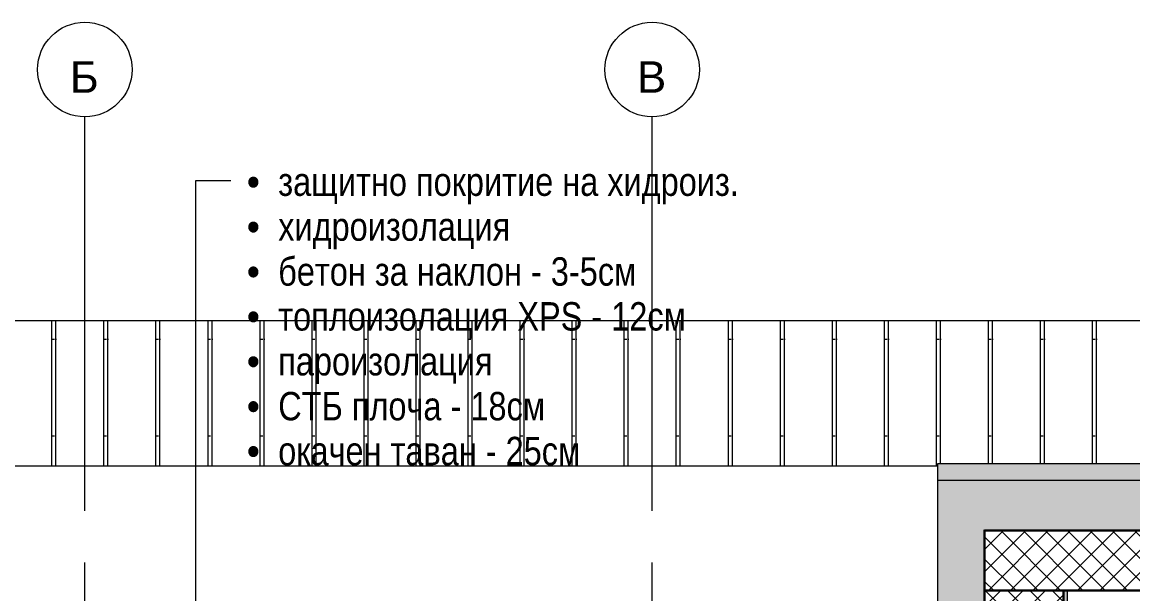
# Model space of a CAD drawing. Header units: centimetres. Extents: x 0 to 25250, y 0 to 2250.
# Drawn here: x 18570.9 to 18923.3, y 917.7 to 1099 of the extents above; entities that cross this region are included whole.
import ezdxf

# ---------------------------------------------------------------- set-up
doc = ezdxf.new("R2010")
doc.units = ezdxf.units.CM
doc.linetypes.add('23-View-2$0$Dash dot', pattern=[79.375, 31.75, -23.8125, 0, -23.8125])
for name, color, linetype, lineweight in [('A-DETL', 7, 'Continuous', 9), ('A-DETL-GENF', 7, 'Continuous', 9), ('A-DETL-MBND', 7, 'Continuous', 9), ('A-ROOF', 7, 'Continuous', 9), ('A-ROOF-FNSH', 7, 'Continuous', 9), ('A-ROOF-PATT', 7, 'Continuous', 9), ('A-WALL', 7, 'Continuous', 9), ('A-WALL-PATT', 7, 'Continuous', 9), ('G-ANNO-TEXT', 7, 'Continuous', 9), ('S-BEAM', 7, 'Continuous', 9), ('S-GRID', 7, 'Continuous', 9), ('S-GRID-IDEN', 7, 'Continuous', 9)]:
    doc.layers.add(name, color=color, linetype=linetype, lineweight=lineweight)
doc.styles.add('23-View-2$0$Arial', font='arial.ttf', dxfattribs={"height": 10})
doc.styles.add('23-View-2$0$Arial Narrow_2', font='ARIALN.TTF', dxfattribs={"height": 9})

# ---------------------------------------------------------------- blocks, each defined once
blk = doc.blocks.new('Structural Framing 11 - Structural Framing 11-2377142-В-В')
at = {"layer": 'S-BEAM'}
h = blk.add_hatch(dxfattribs=at)
h.set_pattern_fill('FP2_34', color=256, style=0, pattern_type=2)
h.set_pattern_definition([(45, (-668.992, 332.896), (-3.535534, 3.535534), []), (135, (-668.992, 332.896), (-3.535534, -3.535534), [])])
h.paths.add_polyline_path([(-603.59, 605), (-603.59, 650.25), (-628.59, 650.25), (-628.59, 605), (-615.52, 605)])
at = {"layer": 'S-BEAM', "lineweight": 30}
for p, q in [((-603.59, 650.25), (-628.59, 650.25)), ((-603.59, 605), (-603.59, 650.25))]:
    blk.add_line(p, q, dxfattribs=at)
blk = doc.blocks.new('Grid - TEC_GRID_CIRCLE-145857-В-В')
at = {"layer": 'S-GRID-IDEN'}
blk.add_circle((-234.09, 815.49), 15, dxfattribs=at)

msp = doc.modelspace()

# ---------------------------------------------------------------- hatches: boundary and pattern name
at = {"layer": 'A-DETL-GENF', "true_color": 0xffff80}
msp.add_hatch(color=51, dxfattribs=at).paths.add_polyline_path([(18876.32, 873.5), (18876.32, 937.97), (18861.32, 937.97), (18861.32, 873.5), (18863.7, 873.5)])
at = {"layer": 'A-ROOF-PATT', "true_color": 0x8b8b8b}
h = msp.add_hatch(dxfattribs=at)
h.set_pattern_fill('FP2_22', color=252, style=0, pattern_type=2)
h.set_pattern_definition([(0, (19521.416, 868.505), (16.51, 30.709), [0.8382, -15.672]), (90, (19504.906, 868.505), (-16.51, 30.709), [30.709, 0]), (90, (19506.176, 868.505), (-16.51, 30.709), [30.709, 0])])
h.paths.add_polyline_path([(18760.94, 999.09), (19333.32, 999.09), (19333.32, 1004.28), (18248.32, 1004.28), (18248.32, 999.09), (18555.43, 999.09)])
at = {"layer": 'A-ROOF-PATT', "true_color": 0xc0c0c0}
msp.add_hatch(color=9, dxfattribs=at).paths.add_polyline_path([(19382.33, 953.57), (19382.33, 958.85), (18861.32, 958.85), (18861.32, 953.57), (19377.47, 953.57)])
at = {"layer": 'A-ROOF-PATT', "true_color": 0xffff80}
msp.add_hatch(color=51, dxfattribs=at).paths.add_polyline_path([(19377.47, 937.74), (19382.33, 937.74), (19382.33, 953.57), (18861.32, 953.57), (18861.32, 937.97), (18876.32, 937.97), (18876.32, 937.74), (19372.16, 937.74)])
at = {"layer": 'A-ROOF-PATT'}
h = msp.add_hatch(dxfattribs=at)
h.set_pattern_fill('FP2_34', color=256, style=0, pattern_type=2)
h.set_pattern_definition([(45, (18835.914, 601.401), (-3.535534, 3.535534), []), (135, (18835.914, 601.401), (-3.535534, -3.535534), [])])
h.paths.add_polyline_path([(18876.32, 918.75), (19372.16, 918.75), (19372.16, 937.74), (18876.32, 937.74)])
at = {"layer": 'A-WALL-PATT', "true_color": 0x8b8b8b}
h = msp.add_hatch(dxfattribs=at)
h.set_pattern_fill('FP2_33', color=252, style=0, pattern_type=2)
h.set_pattern_definition([(0, (18266.656, 568.505), (16.51, 30.709), [0.8382, -15.672]), (90, (18250.146, 568.505), (-16.51, 30.709), [30.709, 0]), (90, (18251.416, 568.505), (-16.51, 30.709), [30.709, 0])])
h.paths.add_polyline_path([(18248.32, 958.27), (18861.32, 958.27), (18861.32, 958.85), (19243.32, 958.85), (19243.32, 999.09), (18248.32, 999.09), (18248.32, 960.71)])
at = {"layer": 'A-WALL-PATT', "true_color": 0xffff80}
msp.add_hatch(color=51, dxfattribs=at).paths.add_polyline_path([(18902.57, 830.5), (18902.57, 918.75), (18901.32, 918.75), (18901.32, 830.5)])

# ---------------------------------------------------------------- linework, layer by layer
at = {"layer": 'A-DETL', "color": 7, "lineweight": 30}
msp.add_line((18876.32, 873.5), (18876.32, 937.97), dxfattribs=at)
at = {"layer": 'A-DETL-MBND'}
msp.add_line((18861.32, 937.97), (18861.32, 873.5), dxfattribs=at)
at = {"layer": 'A-ROOF'}
for p, q in [((19333.32, 1004.28), (18248.32, 1004.28)), ((19382.33, 953.57), (18861.32, 953.57)), ((18861.32, 953.57), (18861.32, 937.97))]:
    msp.add_line(p, q, dxfattribs=at)
at = {"layer": 'A-ROOF', "lineweight": 30}
for p, q in [((19372.16, 937.74), (18876.32, 937.74)), ((18876.32, 918.75), (19258.32, 918.75))]:
    msp.add_line(p, q, dxfattribs=at)
at = {"layer": 'A-ROOF-FNSH'}
for p, q in [((19382.33, 958.85), (18861.32, 958.85)), ((18861.32, 958.85), (18861.32, 953.57))]:
    msp.add_line(p, q, dxfattribs=at)
at = {"layer": 'A-WALL'}
msp.add_line((18248.32, 958.27), (18861.32, 958.27), dxfattribs=at)
at = {"layer": 'A-WALL', "lineweight": 5}
for p, q in [((18901.32, 918.75), (18901.32, 830.5)), ((18902.57, 918.75), (18901.32, 918.75)), ((18902.57, 830.5), (18902.57, 918.75))]:
    msp.add_line(p, q, dxfattribs=at)
at = {"layer": 'G-ANNO-TEXT'}
for p, q in [((18626.02, 1048.75), (18637.18, 1048.75)), ((18626.02, 856.88), (18626.02, 1048.75))]:
    msp.add_line(p, q, dxfattribs=at)
at = {"layer": 'S-GRID', "color": 1, "lineweight": 18, "true_color": 0xff0000}
for p, q in [((18590.82, 944), (18590.82, 1069)), ((18770.82, 944), (18770.82, 1069))]:
    msp.add_line(p, q, dxfattribs=at)
at = {"layer": 'S-GRID', "color": 1, "linetype": '23-View-2$0$Dash dot', "lineweight": 18, "true_color": 0xff0000}
for p, q in [((18590.82, 180.58), (18590.82, 944)), ((18770.82, 180.58), (18770.82, 944))]:
    msp.add_line(p, q, dxfattribs=at)

# ---------------------------------------------------------------- block references
at = {"layer": 'S-BEAM'}
msp.add_blockref('Structural Framing 11 - Structural Framing 11-2377142-В-В', (19504.91, 268.5), dxfattribs=at)
at = {"layer": 'S-GRID-IDEN'}
for p in [(18824.91, 268.5), (19004.91, 268.5)]:
    msp.add_blockref('Grid - TEC_GRID_CIRCLE-145857-В-В', p, dxfattribs=at)

# ---------------------------------------------------------------- texts
at = {"layer": 'G-ANNO-TEXT', "insert": (18642.18, 1052.91), "char_height": 9, "width": 216.6, "attachment_point": 1, "line_spacing_factor": 0.949189, "style": '23-View-2$0$Arial Narrow_2'}
msp.add_mtext('\\pi-5.00004,l5.00004,t9.99999,15.00003,19.99998,25.00002,29.99997,35.00001,39.99996,45,50.00004,54.99999,60.00003,64.99998,70.00002,74.99997,80.00001,84.99996,90,95.00004,99.99999,105.00003,109.99998,115.00002,119.99997,125.00001,129.99996,135,140.00004,144.99999,150.00003,154.99998,160.00002;{\\fSymbol|b0|i0|c2|p18;·^I\\fArial Narrow|b0|i0|c204|p34;защитно покритие на хидроиз}.\\P{\\fSymbol|b0|i0|c2|p18;·^I\\fArial Narrow|b0|i0|c204|p34;хидроизолация \\P\\fSymbol|b0|i0|c2|p18;·^I\\fArial Narrow|b0|i0|c204|p34;бетон за наклон }- 3-5{\\fArial Narrow|b0|i0|c204|p34;см\\P\\fSymbol|b0|i0|c2|p18;·^I\\fArial Narrow|b0|i0|c204|p34;топлоизолация }XPS - 12{\\fArial Narrow|b0|i0|c204|p34;см\\P\\fSymbol|b0|i0|c2|p18;·^I\\fArial Narrow|b0|i0|c204|p34;пароизолация\\P\\fSymbol|b0|i0|c2|p18;·^I\\fArial Narrow|b0|i0|c204|p34;СТБ плоча }- 18{\\fArial Narrow|b0|i0|c204|p34;см\\P\\fSymbol|b0|i0|c2|p18;·^I\\fArial Narrow|b0|i0|c204|p34;окачен таван }- 25{\\fArial Narrow|b0|i0|c204|p34;см}', dxfattribs=at)
at = {"layer": 'S-GRID-IDEN', "char_height": 10, "attachment_point": 5, "line_spacing_factor": 0.936439, "style": '23-View-2$0$Arial'}
for s, insert, width in [('\\pt50,100,150,200,250,300,350,400,450,500,550,600,650,700,750,800,850,900,950,1000,1050,1100,1150,1200,1250,1300,1350,1400,1450,1500,1550,1600;{\\fArial|b0|i0|c204|p34;Б}', (18590.64, 1081.61), 9.6), ('\\pt50,100,150,200,250,300,350,400,450,500,550,600,650,700,750,800,850,900,950,1000,1050,1100,1150,1200,1250,1300,1350,1400,1450,1500,1550,1600;{\\fArial|b0|i0|c204|p34;В}', (18770.64, 1081.61), 9.9)]:
    msp.add_mtext(s, dxfattribs=dict(at, insert=insert, width=width))

doc.saveas('drawing.dxf')
